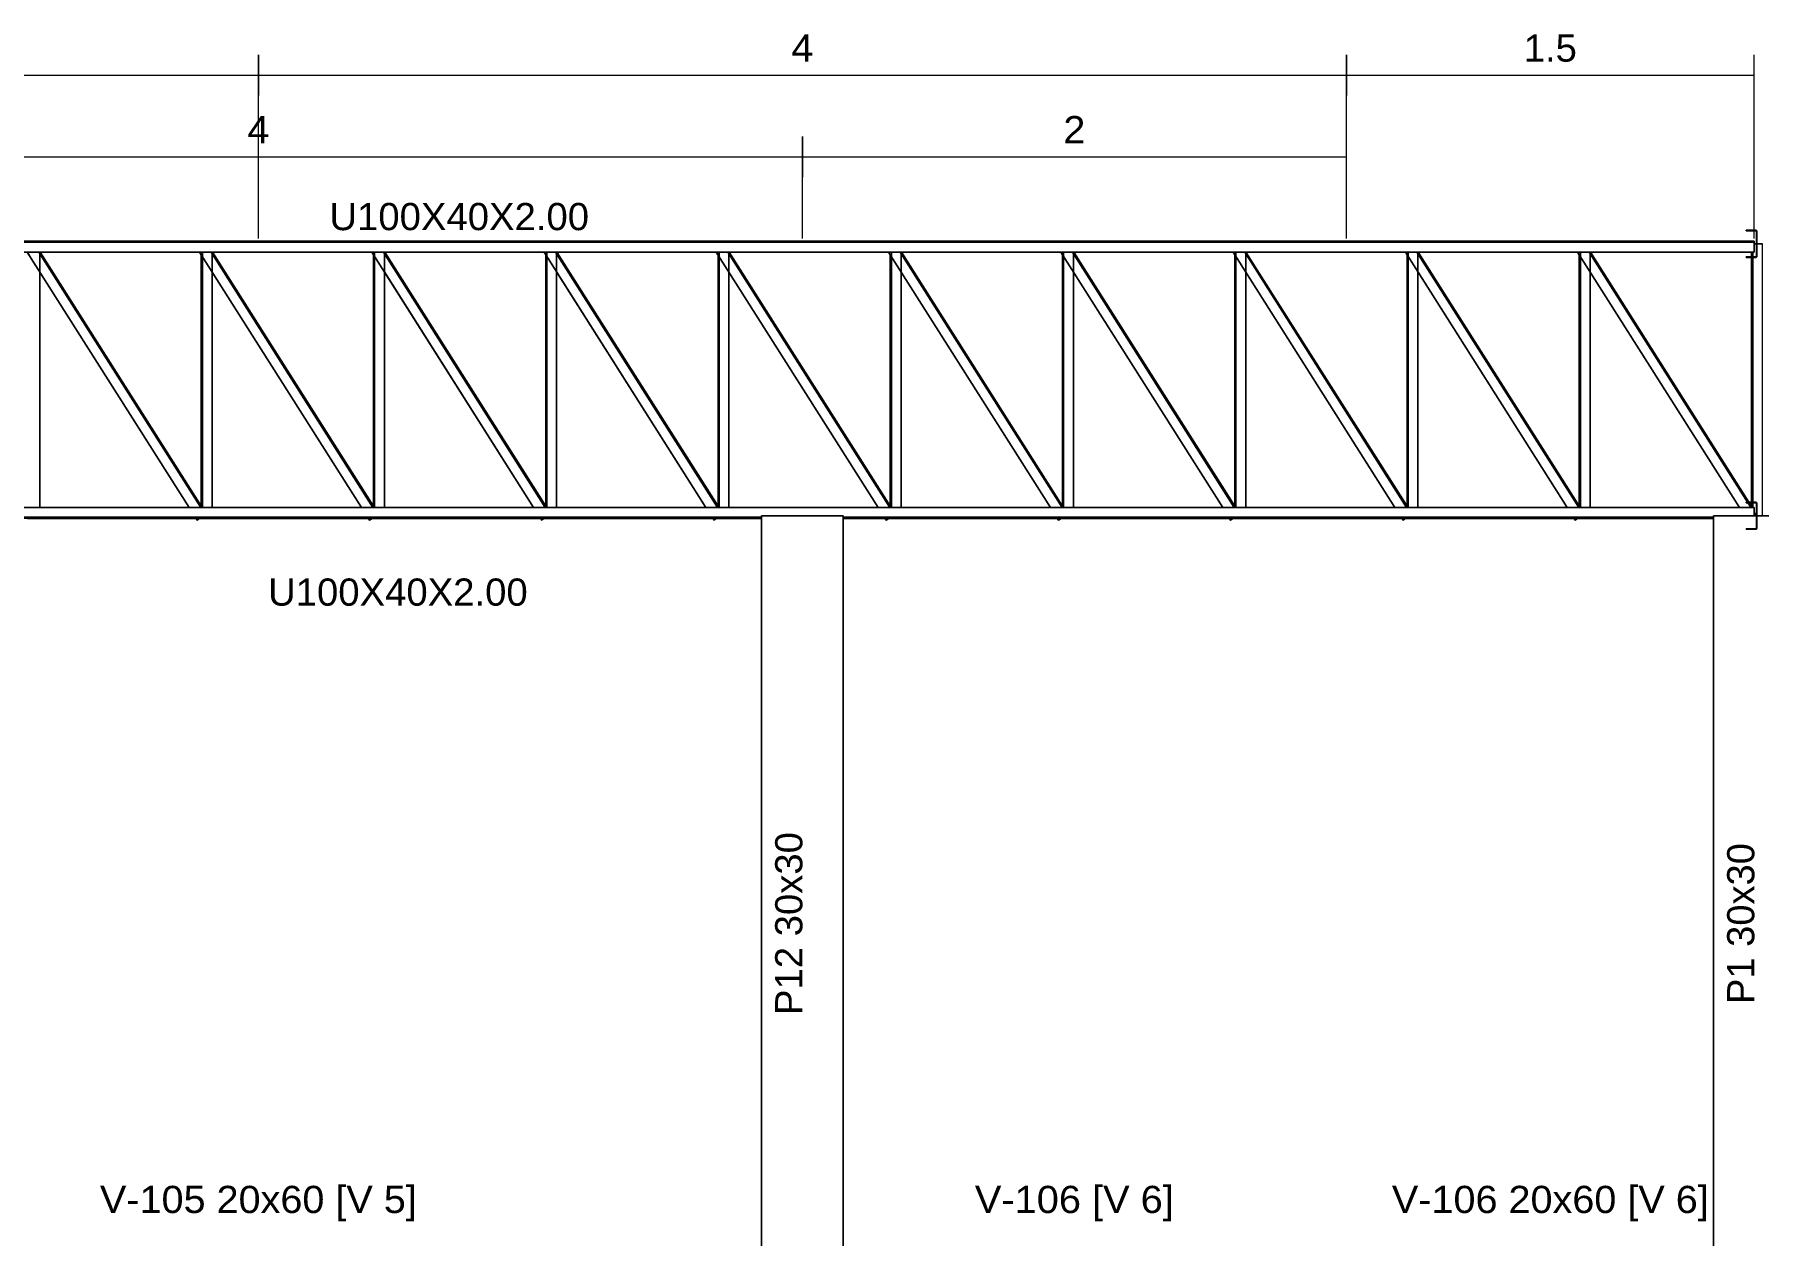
# Model space of a CAD drawing. Header units: millimetres. Extents: x 0 to 123, y 0 to 42.
# Drawn here: x 10.07 to 16.41, y 6.47 to 10.89 of the extents above; entities that cross this region are included whole.
import ezdxf
from ezdxf.enums import TextEntityAlignment as Align

# ---------------------------------------------------------------- set-up
doc = ezdxf.new("R2010")
doc.units = ezdxf.units.MM
for name, color, linetype, lineweight in [('BARRAS_DE_ACO', 7, 'Continuous', 0), ('BARRAS_DE_CONCRETO', 7, 'Continuous', 0), ('COTAS', 13, 'Continuous', 0), ('REFERENCIA_DAS_BARRAS', 2, 'Continuous', 0)]:
    doc.layers.add(name, color=color, linetype=linetype, lineweight=lineweight)
doc.styles.add('CYPETXT', font='arial.ttf', dxfattribs={"height": 0.2})

msp = doc.modelspace()

# ---------------------------------------------------------------- linework, layer by layer
at = {"layer": 'BARRAS_DE_ACO'}
for p, q in [((16.36182, 10.16804), (16.36182, 10.16604)), ((16.36182, 10.16604), (16.39782, 10.16604)), ((16.39782, 10.16604), (16.39859, 10.16589)), ((16.39859, 10.16589), (16.39923, 10.16546)), ((16.39859, 10.16589), (16.39923, 10.16546)), ((16.39923, 10.16546), (16.39967, 10.16481)), ((16.39923, 10.16546), (16.39967, 10.16481)), ((16.39967, 10.16481), (16.39982, 10.16404)), ((16.39967, 10.16481), (16.39982, 10.16404)), ((16.39982, 10.16404), (16.39982, 10.07204)), ((16.40152, 10.16557), (16.40065, 10.16687)), ((16.40182, 10.16404), (16.40152, 10.16557)), ((16.40182, 10.07204), (16.40182, 10.16404)), ((6.90182, 10.12782), (16.39204, 10.12782)), ((16.39204, 10.08782), (6.90182, 10.08782)), ((10.04238, 10.08782), (10.63744, 9.14826)), ((10.68005, 9.14826), (10.085, 10.08782)), ((10.085, 10.08782), (10.68005, 9.14826)), ((10.08866, 9.14826), (10.08866, 10.08782)), ((10.08866, 10.08782), (10.08866, 9.14826)), ((10.68317, 9.14863), (10.08866, 10.08732)), ((10.08866, 10.08732), (10.68317, 9.14863)), ((10.68187, 9.14826), (10.08866, 10.0849)), ((10.08866, 10.0849), (10.68187, 9.14826)), ((10.6823, 9.15162), (10.08937, 10.08782)), ((10.08937, 10.08782), (10.6823, 9.15162)), ((10.682, 9.15267), (10.08973, 10.08782)), ((10.08973, 10.08782), (10.682, 9.15267)), ((10.67572, 10.08782), (11.27077, 9.14826)), ((10.67572, 10.08782), (10.682, 10.07791)), ((10.67572, 10.08782), (10.682, 10.07791)), ((10.67572, 10.08782), (10.6823, 10.07743)), ((10.686, 9.14826), (10.686, 10.08782)), ((10.686, 10.08782), (10.686, 9.14826)), ((11.31339, 9.14826), (10.71833, 10.08782)), ((10.71833, 10.08782), (11.31339, 9.14826)), ((10.722, 9.14826), (10.722, 10.08782)), ((10.722, 10.08782), (10.722, 9.14826)), ((11.3165, 9.14863), (10.722, 10.08732)), ((10.722, 10.08732), (11.3165, 9.14863)), ((11.3152, 9.14826), (10.722, 10.0849)), ((10.722, 10.0849), (11.3152, 9.14826)), ((11.31563, 9.15162), (10.7227, 10.08782)), ((10.7227, 10.08782), (11.31563, 9.15162)), ((11.31533, 9.15267), (10.72306, 10.08782)), ((10.72306, 10.08782), (11.31533, 9.15267)), ((11.90411, 9.14826), (11.30905, 10.08782)), ((11.30905, 10.08782), (11.90411, 9.14826)), ((11.30905, 10.08782), (11.31533, 10.07791)), ((11.30905, 10.08782), (11.31533, 10.07791)), ((11.31933, 9.14826), (11.31933, 10.08782)), ((11.31933, 10.08782), (11.31933, 9.14826)), ((11.94672, 9.14826), (11.35166, 10.08782)), ((11.35166, 10.08782), (11.94672, 9.14826)), ((11.35533, 9.14826), (11.35533, 10.08782)), ((11.35533, 10.08782), (11.35533, 9.14826)), ((11.94983, 9.14863), (11.35533, 10.08732)), ((11.35533, 10.08732), (11.94983, 9.14863)), ((11.94853, 9.14826), (11.35533, 10.0849)), ((11.35533, 10.0849), (11.94853, 9.14826)), ((11.94897, 9.15162), (11.35604, 10.08782)), ((11.35604, 10.08782), (11.94897, 9.15162)), ((11.94866, 9.15267), (11.3564, 10.08782)), ((11.3564, 10.08782), (11.94866, 9.15267)), ((11.94238, 10.08782), (12.53744, 9.14826)), ((11.94238, 10.08782), (11.94866, 10.07791)), ((11.94238, 10.08782), (11.94866, 10.07791)), ((11.94238, 10.08782), (11.94897, 10.07743)), ((11.95266, 9.14826), (11.95266, 10.08782)), ((11.95266, 10.08782), (11.95266, 9.14826)), ((12.58005, 9.14826), (11.985, 10.08782)), ((11.985, 10.08782), (12.58005, 9.14826)), ((11.98866, 9.14826), (11.98866, 10.08782)), ((11.98866, 10.08782), (11.98866, 9.14826)), ((12.58317, 9.14863), (11.98866, 10.08732)), ((11.98866, 10.08732), (12.58317, 9.14863)), ((12.58187, 9.14826), (11.98866, 10.0849)), ((11.98866, 10.0849), (12.58187, 9.14826)), ((12.5823, 9.15162), (11.98937, 10.08782)), ((11.98937, 10.08782), (12.5823, 9.15162)), ((12.582, 9.15267), (11.98973, 10.08782)), ((11.98973, 10.08782), (12.582, 9.15267)), ((13.17077, 9.14826), (12.57572, 10.08782)), ((12.57572, 10.08782), (13.17077, 9.14826)), ((12.57572, 10.08782), (12.582, 10.07791)), ((12.57572, 10.08782), (12.582, 10.07791)), ((12.57572, 10.08782), (12.582, 10.07791)), ((12.586, 9.14826), (12.586, 10.08782)), ((12.586, 10.08782), (12.586, 9.14826)), ((13.21339, 9.14826), (12.61833, 10.08782)), ((12.61833, 10.08782), (13.21339, 9.14826)), ((12.622, 9.14826), (12.622, 10.08782)), ((12.622, 10.08782), (12.622, 9.14826)), ((13.2165, 9.14863), (12.622, 10.08732)), ((12.622, 10.08732), (13.2165, 9.14863)), ((13.2152, 9.14826), (12.622, 10.0849)), ((12.622, 10.0849), (13.2152, 9.14826)), ((13.21563, 9.15162), (12.6227, 10.08782)), ((12.6227, 10.08782), (13.21563, 9.15162)), ((13.21533, 9.15267), (12.62306, 10.08782)), ((12.62306, 10.08782), (13.21533, 9.15267)), ((13.80411, 9.14826), (13.20905, 10.08782)), ((13.20905, 10.08782), (13.80411, 9.14826)), ((13.21533, 10.07791), (13.20905, 10.08782)), ((13.21933, 9.14826), (13.21933, 10.08782)), ((13.21933, 10.08782), (13.21933, 9.14826)), ((13.84672, 9.14826), (13.25166, 10.08782)), ((13.25166, 10.08782), (13.84672, 9.14826)), ((13.25533, 9.14826), (13.25533, 10.08782)), ((13.25533, 10.08782), (13.25533, 9.14826)), ((13.84983, 9.14863), (13.25533, 10.08732)), ((13.25533, 10.08732), (13.84983, 9.14863)), ((13.84853, 9.14826), (13.25533, 10.0849)), ((13.25533, 10.0849), (13.84853, 9.14826)), ((13.84897, 9.15162), (13.25604, 10.08782)), ((13.25604, 10.08782), (13.84897, 9.15162)), ((13.84866, 9.15267), (13.2564, 10.08782)), ((13.2564, 10.08782), (13.84866, 9.15267)), ((14.43744, 9.14826), (13.84238, 10.08782)), ((13.84238, 10.08782), (14.43744, 9.14826)), ((13.84238, 10.08782), (13.84866, 10.07791)), ((13.84238, 10.08782), (13.84866, 10.07791)), ((13.85266, 9.14826), (13.85266, 10.08782)), ((13.85266, 10.08782), (13.85266, 9.14826)), ((14.48005, 9.14826), (13.885, 10.08782)), ((13.885, 10.08782), (14.48005, 9.14826)), ((13.88866, 9.14826), (13.88866, 10.08782)), ((13.88866, 10.08782), (13.88866, 9.14826)), ((14.48317, 9.14863), (13.88866, 10.08732)), ((13.88866, 10.08732), (14.48317, 9.14863)), ((14.48187, 9.14826), (13.88866, 10.0849)), ((13.88866, 10.0849), (14.48187, 9.14826)), ((14.4823, 9.15162), (13.88937, 10.08782)), ((13.88937, 10.08782), (14.4823, 9.15162)), ((14.482, 9.15267), (13.88973, 10.08782)), ((13.88973, 10.08782), (14.482, 9.15267)), ((15.07077, 9.14826), (14.47572, 10.08782)), ((14.47572, 10.08782), (15.07077, 9.14826)), ((14.47572, 10.08782), (14.482, 10.07791)), ((14.47572, 10.08782), (14.482, 10.07791)), ((14.486, 9.14826), (14.486, 10.08782)), ((14.486, 10.08782), (14.486, 9.14826)), ((15.11339, 9.14826), (14.51833, 10.08782)), ((14.51833, 10.08782), (15.11339, 9.14826)), ((14.522, 9.14826), (14.522, 10.08782)), ((14.522, 10.08782), (14.522, 9.14826)), ((15.1165, 9.14863), (14.522, 10.08732)), ((14.522, 10.08732), (15.1165, 9.14863)), ((15.1152, 9.14826), (14.522, 10.0849)), ((14.522, 10.0849), (15.1152, 9.14826)), ((15.11563, 9.15162), (14.5227, 10.08782)), ((14.5227, 10.08782), (15.11563, 9.15162)), ((15.11533, 9.15267), (14.52306, 10.08782)), ((14.52306, 10.08782), (15.11533, 9.15267)), ((15.10905, 10.08782), (15.70411, 9.14826)), ((15.10905, 10.08782), (15.1165, 10.07606)), ((15.11933, 9.14826), (15.11933, 10.08782)), ((15.11933, 10.08782), (15.11933, 9.14826)), ((15.74672, 9.14826), (15.15166, 10.08782)), ((15.15166, 10.08782), (15.74672, 9.14826)), ((15.15533, 9.14826), (15.15533, 10.08782)), ((15.15533, 10.08782), (15.15533, 9.14826)), ((15.74983, 9.14863), (15.15533, 10.08732)), ((15.15533, 10.08732), (15.74983, 9.14863)), ((15.74853, 9.14826), (15.15533, 10.0849)), ((15.15533, 10.0849), (15.74853, 9.14826)), ((15.74897, 9.15162), (15.15604, 10.08782)), ((15.15604, 10.08782), (15.74897, 9.15162)), ((15.74866, 9.15267), (15.1564, 10.08782)), ((15.1564, 10.08782), (15.74866, 9.15267)), ((15.74238, 10.08782), (16.33744, 9.14826)), ((15.74238, 10.08782), (15.74866, 10.07791)), ((15.74238, 10.08782), (15.74866, 10.07791)), ((15.74238, 10.08782), (15.7498, 10.07612)), ((15.75266, 9.14826), (15.75266, 10.08782)), ((15.75266, 10.08782), (15.75266, 9.14826)), ((16.36752, 9.16804), (15.785, 10.08782)), ((15.785, 10.08782), (16.36752, 9.16804)), ((15.78866, 9.14826), (15.78866, 10.08782)), ((15.78866, 10.08782), (15.78866, 9.14826)), ((16.37087, 9.16804), (15.78866, 10.08732)), ((15.78866, 10.08732), (16.37087, 9.16804)), ((16.36934, 9.16804), (15.78866, 10.0849)), ((15.78866, 10.0849), (16.36934, 9.16804)), ((16.3719, 9.16804), (15.78937, 10.08782)), ((15.78937, 10.08782), (16.3719, 9.16804)), ((16.37226, 9.16804), (15.78973, 10.08782)), ((15.78973, 10.08782), (16.37226, 9.16804)), ((16.382, 10.07004), (16.382, 10.08782)), ((16.382, 10.08782), (16.382, 10.07004)), ((16.3823, 10.07004), (16.3823, 10.08782)), ((16.3823, 10.08782), (16.3823, 10.07004)), ((16.38317, 10.07004), (16.38317, 10.08782)), ((16.38317, 10.08782), (16.38317, 10.07004)), ((16.38447, 10.07004), (16.38447, 10.08782)), ((16.38447, 10.08782), (16.38447, 10.07004)), ((16.386, 10.07004), (16.386, 10.08782)), ((16.386, 10.08782), (16.386, 10.07004)), ((16.39204, 10.12782), (16.39204, 10.12752)), ((16.39204, 10.12752), (16.39204, 10.12665)), ((16.39204, 10.12665), (16.39204, 10.12536)), ((16.39204, 10.12567), (16.39204, 10.12582)), ((16.39204, 10.12536), (16.39204, 10.12567)), ((16.39204, 10.12536), (16.39204, 10.12382)), ((16.39204, 10.12382), (16.39204, 10.12459)), ((16.39204, 10.12382), (16.39204, 10.12459)), ((16.39204, 10.12459), (16.39204, 10.12382)), ((16.39204, 10.12382), (16.39204, 10.08782)), ((16.39982, 10.11804), (16.39204, 10.11804)), ((16.39982, 10.11804), (16.39204, 10.11804)), ((16.39204, 10.11804), (16.39982, 10.11804)), ((16.39204, 10.11804), (16.39982, 10.11804)), ((16.39204, 10.11804), (16.39982, 10.11804)), ((16.40182, 10.11804), (16.422, 10.11804)), ((10.682, 9.15267), (10.682, 10.07791)), ((10.682, 10.07791), (10.682, 9.15267)), ((10.6823, 9.15162), (10.6823, 10.07743)), ((10.6823, 10.07743), (10.6823, 9.15162)), ((10.68317, 9.14863), (10.68317, 10.07606)), ((10.68317, 10.07606), (10.68317, 9.14863)), ((10.68317, 10.07606), (10.6857, 10.07207)), ((10.68447, 9.14826), (10.68447, 10.07401)), ((10.68447, 10.07401), (10.68447, 9.14826)), ((11.31533, 9.15267), (11.31533, 10.07791)), ((11.31533, 10.07791), (11.31533, 9.15267)), ((11.31563, 9.15162), (11.31563, 10.07743)), ((11.31563, 10.07743), (11.31563, 9.15162)), ((11.31563, 10.07743), (11.31595, 10.07693)), ((11.3165, 9.14863), (11.3165, 10.07606)), ((11.3165, 10.07606), (11.3165, 9.14863)), ((11.3178, 9.14826), (11.3178, 10.07401)), ((11.3178, 10.07401), (11.3178, 9.14826)), ((11.3178, 10.07401), (11.31903, 10.07207)), ((11.94866, 9.15267), (11.94866, 10.07791)), ((11.94866, 10.07791), (11.94866, 9.15267)), ((11.94897, 9.15162), (11.94897, 10.07743)), ((11.94897, 10.07743), (11.94897, 9.15162)), ((11.94983, 9.14863), (11.94983, 10.07606)), ((11.94983, 10.07606), (11.94983, 9.14863)), ((11.95113, 9.14826), (11.95113, 10.07401)), ((11.95113, 10.07401), (11.95113, 9.14826)), ((11.95113, 10.07401), (11.95236, 10.07207)), ((12.582, 9.15267), (12.582, 10.07791)), ((12.582, 10.07791), (12.582, 9.15267)), ((12.5823, 9.15162), (12.5823, 10.07743)), ((12.5823, 10.07743), (12.5823, 9.15162)), ((12.58317, 9.14863), (12.58317, 10.07606)), ((12.58317, 10.07606), (12.58317, 9.14863)), ((12.58447, 9.14826), (12.58447, 10.07401)), ((12.58447, 10.07401), (12.58447, 9.14826)), ((12.58447, 10.07401), (12.5857, 10.07207)), ((13.21533, 9.15267), (13.21533, 10.07791)), ((13.21533, 10.07791), (13.21533, 9.15267)), ((13.21563, 9.15162), (13.21563, 10.07743)), ((13.21563, 10.07743), (13.21563, 9.15162)), ((13.21647, 10.07612), (13.2165, 10.07606)), ((13.2165, 9.14863), (13.2165, 10.07606)), ((13.2165, 10.07606), (13.2165, 9.14863)), ((13.21774, 10.0741), (13.2178, 10.07401)), ((13.2178, 9.14826), (13.2178, 10.07401)), ((13.2178, 10.07401), (13.2178, 9.14826)), ((13.84866, 9.15267), (13.84866, 10.07791)), ((13.84866, 10.07791), (13.84866, 9.15267)), ((13.84897, 9.15162), (13.84897, 10.07743)), ((13.84897, 10.07743), (13.84897, 9.15162)), ((13.8498, 10.07612), (13.84983, 10.07606)), ((13.84983, 9.14863), (13.84983, 10.07606)), ((13.84983, 10.07606), (13.84983, 9.14863)), ((13.85108, 10.0741), (13.85113, 10.07401)), ((13.85113, 9.14826), (13.85113, 10.07401)), ((13.85113, 10.07401), (13.85113, 9.14826)), ((14.482, 9.15267), (14.482, 10.07791)), ((14.482, 10.07791), (14.482, 9.15267)), ((14.4823, 9.15162), (14.4823, 10.07743)), ((14.4823, 10.07743), (14.4823, 9.15162)), ((14.48313, 10.07612), (14.48317, 10.07606)), ((14.48317, 9.14863), (14.48317, 10.07606)), ((14.48317, 10.07606), (14.48317, 9.14863)), ((14.48441, 10.0741), (14.4857, 10.07207)), ((14.48447, 9.14826), (14.48447, 10.07401)), ((14.48447, 10.07401), (14.48447, 9.14826)), ((15.11533, 9.15267), (15.11533, 10.07791)), ((15.11533, 10.07791), (15.11533, 9.15267)), ((15.11563, 9.15162), (15.11563, 10.07743)), ((15.11563, 10.07743), (15.11563, 9.15162)), ((15.1165, 9.14863), (15.1165, 10.07606)), ((15.1165, 10.07606), (15.1165, 9.14863)), ((15.11774, 10.0741), (15.1178, 10.07401)), ((15.1178, 9.14826), (15.1178, 10.07401)), ((15.1178, 10.07401), (15.1178, 9.14826)), ((15.74866, 9.15267), (15.74866, 10.07791)), ((15.74866, 10.07791), (15.74866, 9.15267)), ((15.74897, 9.15162), (15.74897, 10.07743)), ((15.74897, 10.07743), (15.74897, 9.15162)), ((15.74983, 9.14863), (15.74983, 10.07606)), ((15.74983, 10.07606), (15.74983, 9.14863)), ((15.74983, 10.07606), (15.75113, 10.07401)), ((15.75113, 9.14826), (15.75113, 10.07401)), ((15.75113, 10.07401), (15.75113, 9.14826)), ((16.36182, 10.07004), (16.36182, 10.06804)), ((16.39782, 10.07004), (16.36182, 10.07004)), ((16.382, 9.16804), (16.382, 10.06804)), ((16.382, 10.06804), (16.382, 9.16804)), ((16.3823, 9.16804), (16.3823, 10.06804)), ((16.3823, 10.06804), (16.3823, 9.16804)), ((16.38317, 9.16804), (16.38317, 10.06804)), ((16.38317, 10.06804), (16.38317, 9.16804)), ((16.38447, 9.16804), (16.38447, 10.06804)), ((16.38447, 10.06804), (16.38447, 9.16804)), ((16.386, 9.16804), (16.386, 10.06804)), ((16.386, 10.06804), (16.386, 9.16804)), ((16.39859, 10.07019), (16.39782, 10.07004)), ((16.39923, 10.07063), (16.39859, 10.07019)), ((16.39859, 10.07019), (16.39919, 10.0706)), ((16.39967, 10.07128), (16.39923, 10.07063)), ((16.39923, 10.07063), (16.39964, 10.07124)), ((16.39935, 10.06835), (16.40065, 10.06921)), ((16.39943, 10.0684), (16.40065, 10.06921)), ((16.39982, 10.07204), (16.39967, 10.07128)), ((16.40065, 10.06921), (16.40152, 10.07051)), ((16.4007, 10.0693), (16.40152, 10.07051)), ((16.40152, 10.07051), (16.40182, 10.07204)), ((11.27077, 9.14826), (10.722, 10.01475)), ((11.35533, 10.01475), (11.90411, 9.14826)), ((11.90411, 9.14826), (11.35533, 10.01475)), ((11.35533, 10.01475), (11.90411, 9.14826)), ((11.35533, 10.01475), (11.90411, 9.14826)), ((11.35533, 10.01475), (11.90411, 9.14826)), ((11.35533, 10.01475), (11.90411, 9.14826)), ((12.53744, 9.14826), (11.98866, 10.01475)), ((13.80411, 9.14826), (13.25533, 10.01475)), ((14.43744, 9.14826), (13.88866, 10.01475)), ((15.07077, 9.14826), (14.522, 10.01475)), ((6.90182, 9.14826), (16.39204, 9.14826)), ((10.68229, 9.15165), (10.6823, 9.15162)), ((10.68315, 9.14871), (10.68317, 9.14863)), ((11.31563, 9.15165), (11.31563, 9.15162)), ((11.31648, 9.14871), (11.3165, 9.14863)), ((11.94896, 9.15165), (11.94897, 9.15162)), ((11.94981, 9.14871), (11.94983, 9.14863)), ((12.58229, 9.15165), (12.5823, 9.15162)), ((12.58315, 9.14871), (12.58317, 9.14863)), ((13.21563, 9.15165), (13.21563, 9.15162)), ((13.21648, 9.14871), (13.2165, 9.14863)), ((13.84896, 9.15165), (13.84897, 9.15162)), ((13.84981, 9.14871), (13.84983, 9.14863)), ((14.48229, 9.15165), (14.4823, 9.15162)), ((14.48315, 9.14871), (14.48317, 9.14863)), ((15.11563, 9.15165), (15.11563, 9.15162)), ((15.11648, 9.14871), (15.1165, 9.14863)), ((15.74896, 9.15165), (15.74897, 9.15162)), ((15.74981, 9.14871), (15.74983, 9.14863)), ((16.36182, 9.16804), (16.36182, 9.16604)), ((16.36182, 9.16604), (16.39782, 9.16604)), ((16.38005, 9.14826), (16.36879, 9.16604)), ((16.36879, 9.16604), (16.38005, 9.14826)), ((16.38187, 9.14826), (16.3706, 9.16604)), ((16.3706, 9.16604), (16.38187, 9.14826)), ((16.38317, 9.14863), (16.37214, 9.16604)), ((16.37214, 9.16604), (16.38317, 9.14863)), ((16.3823, 9.15162), (16.37317, 9.16604)), ((16.37317, 9.16604), (16.3823, 9.15162)), ((16.382, 9.15267), (16.37353, 9.16604)), ((16.382, 9.15267), (16.37353, 9.16604)), ((16.37353, 9.16604), (16.382, 9.15267)), ((16.37353, 9.16604), (16.382, 9.15267)), ((16.382, 9.15267), (16.382, 9.16604)), ((16.382, 9.16604), (16.382, 9.15267)), ((16.38229, 9.15165), (16.3823, 9.15162)), ((16.3823, 9.15162), (16.3823, 9.16604)), ((16.3823, 9.16604), (16.3823, 9.15162)), ((16.38315, 9.14871), (16.38317, 9.14863)), ((16.38317, 9.14863), (16.38317, 9.16604)), ((16.38317, 9.16604), (16.38317, 9.14863)), ((16.38447, 9.14826), (16.38447, 9.16604)), ((16.38447, 9.16604), (16.38447, 9.14826)), ((16.386, 9.14826), (16.386, 9.16604)), ((16.386, 9.16604), (16.386, 9.14826)), ((16.39204, 9.14826), (16.39204, 9.11804)), ((16.39204, 9.12934), (16.39714, 9.12128)), ((16.39782, 9.16604), (16.39859, 9.16589)), ((16.39859, 9.16589), (16.39923, 9.16546)), ((16.39863, 9.16586), (16.39923, 9.16546)), ((16.39923, 9.16546), (16.39967, 9.16481)), ((16.39967, 9.16481), (16.39982, 9.16404)), ((16.39982, 9.16404), (16.39982, 9.07204)), ((16.40152, 9.16557), (16.40065, 9.16687)), ((16.40182, 9.16404), (16.40152, 9.16557)), ((16.40152, 9.16557), (16.4018, 9.16414)), ((16.40182, 9.07204), (16.40182, 9.16404)), ((9.04204, 9.11226), (12.74204, 9.11226)), ((12.74204, 9.11226), (9.04204, 9.11226)), ((9.04204, 9.11073), (12.74204, 9.11073)), ((12.74204, 9.11073), (9.04204, 9.11073)), ((9.04204, 9.10943), (12.74204, 9.10943)), ((12.74204, 9.10943), (9.04204, 9.10943)), ((9.04204, 9.10857), (12.74204, 9.10857)), ((12.74204, 9.10857), (9.04204, 9.10857)), ((10.04326, 9.10826), (10.66277, 9.10826)), ((10.66277, 9.10826), (10.04326, 9.10826)), ((10.66673, 9.10201), (10.66258, 9.10856)), ((10.66258, 9.10856), (10.66673, 9.10201)), ((10.66673, 9.10201), (10.66277, 9.10826)), ((10.66277, 9.10826), (10.66673, 9.10201)), ((10.66277, 9.10826), (10.66673, 9.10201)), ((10.66277, 9.10826), (10.66673, 9.10201)), ((10.66277, 9.10826), (10.66673, 9.10201)), ((10.67707, 9.10856), (10.66673, 9.10201)), ((10.67659, 9.10826), (10.67686, 9.10843)), ((10.67659, 9.10826), (11.29611, 9.10826)), ((11.29611, 9.10826), (10.67659, 9.10826)), ((11.30006, 9.10201), (11.29592, 9.10856)), ((11.29592, 9.10856), (11.30006, 9.10201)), ((11.30006, 9.10201), (11.3104, 9.10856)), ((11.3104, 9.10856), (11.30006, 9.10201)), ((11.30006, 9.10201), (11.30993, 9.10826)), ((11.30006, 9.10201), (11.30993, 9.10826)), ((11.30006, 9.10201), (11.30993, 9.10826)), ((11.30993, 9.10826), (11.92944, 9.10826)), ((11.92944, 9.10826), (11.30993, 9.10826)), ((11.9334, 9.10201), (11.92925, 9.10856)), ((11.92925, 9.10856), (11.9334, 9.10201)), ((11.9334, 9.10201), (11.94373, 9.10856)), ((11.94373, 9.10856), (11.9334, 9.10201)), ((11.94326, 9.10826), (11.94352, 9.10843)), ((11.94326, 9.10826), (12.56277, 9.10826)), ((12.56277, 9.10826), (11.94326, 9.10826)), ((12.56673, 9.10201), (12.56258, 9.10856)), ((12.56258, 9.10856), (12.56673, 9.10201)), ((12.56673, 9.10201), (12.57707, 9.10856)), ((12.57707, 9.10856), (12.56673, 9.10201)), ((12.57659, 9.10826), (12.74204, 9.10826)), ((12.74204, 9.10826), (12.57659, 9.10826)), ((12.57679, 9.10838), (12.57686, 9.10843)), ((13.04204, 9.11226), (16.24204, 9.11226)), ((16.24204, 9.11226), (13.04204, 9.11226)), ((13.04204, 9.11073), (16.24204, 9.11073)), ((16.24204, 9.11073), (13.04204, 9.11073)), ((13.04204, 9.10943), (16.24204, 9.10943)), ((16.24204, 9.10943), (13.04204, 9.10943)), ((13.04204, 9.10857), (16.24204, 9.10857)), ((16.24204, 9.10857), (13.04204, 9.10857)), ((13.04204, 9.10826), (13.19611, 9.10826)), ((13.19611, 9.10826), (13.04204, 9.10826)), ((13.20006, 9.10201), (13.19592, 9.10856)), ((13.19592, 9.10856), (13.20006, 9.10201)), ((13.20006, 9.10201), (13.19611, 9.10826)), ((13.20006, 9.10201), (13.2104, 9.10856)), ((13.2104, 9.10856), (13.20006, 9.10201)), ((13.20006, 9.10201), (13.21019, 9.10843)), ((13.20006, 9.10201), (13.20993, 9.10826)), ((13.20006, 9.10201), (13.20993, 9.10826)), ((13.20993, 9.10826), (13.82944, 9.10826)), ((13.82944, 9.10826), (13.20993, 9.10826)), ((13.8334, 9.10201), (13.82925, 9.10856)), ((13.82925, 9.10856), (13.8334, 9.10201)), ((13.8334, 9.10201), (13.82944, 9.10826)), ((13.8334, 9.10201), (13.84373, 9.10856)), ((13.84373, 9.10856), (13.8334, 9.10201)), ((13.8334, 9.10201), (13.84326, 9.10826)), ((13.8334, 9.10201), (13.84326, 9.10826)), ((13.8334, 9.10201), (13.84326, 9.10826)), ((13.84326, 9.10826), (14.46277, 9.10826)), ((14.46277, 9.10826), (13.84326, 9.10826)), ((14.46673, 9.10201), (14.46258, 9.10856)), ((14.46258, 9.10856), (14.46673, 9.10201)), ((14.46673, 9.10201), (14.46277, 9.10826)), ((14.46277, 9.10826), (14.46673, 9.10201)), ((14.47707, 9.10856), (14.46673, 9.10201)), ((14.46673, 9.10201), (14.47669, 9.10832)), ((14.46673, 9.10201), (14.47659, 9.10826)), ((14.47659, 9.10826), (15.09611, 9.10826)), ((15.09611, 9.10826), (14.47659, 9.10826)), ((15.10006, 9.10201), (15.09592, 9.10856)), ((15.09592, 9.10856), (15.10006, 9.10201)), ((15.10006, 9.10201), (15.1104, 9.10856)), ((15.1104, 9.10856), (15.10006, 9.10201)), ((15.10006, 9.10201), (15.10999, 9.1083)), ((15.10006, 9.10201), (15.10993, 9.10826)), ((15.10006, 9.10201), (15.10993, 9.10826)), ((15.10993, 9.10826), (15.72944, 9.10826)), ((15.72944, 9.10826), (15.10993, 9.10826)), ((15.7334, 9.10201), (15.72925, 9.10856)), ((15.72925, 9.10856), (15.7334, 9.10201)), ((15.72944, 9.10826), (15.7334, 9.10201)), ((15.72944, 9.10826), (15.7334, 9.10201)), ((15.72944, 9.10826), (15.7334, 9.10201)), ((15.74373, 9.10856), (15.7334, 9.10201)), ((15.74326, 9.10826), (16.24204, 9.10826)), ((16.24204, 9.10826), (15.74326, 9.10826)), ((16.36182, 9.07004), (16.36182, 9.06804)), ((16.39782, 9.07004), (16.36182, 9.07004)), ((16.39714, 9.12128), (16.39204, 9.11804)), ((16.39204, 9.11804), (16.39982, 9.11804)), ((16.39204, 9.11804), (16.39982, 9.11804)), ((16.39204, 9.11804), (16.39982, 9.11804)), ((16.39204, 9.11804), (16.39982, 9.11804)), ((16.39859, 9.07019), (16.39782, 9.07004)), ((16.39782, 9.07004), (16.39843, 9.07016)), ((16.39813, 9.0681), (16.39935, 9.06835)), ((16.39923, 9.07063), (16.39859, 9.07019)), ((16.39967, 9.07128), (16.39923, 9.07063)), ((16.39935, 9.06835), (16.40065, 9.06921)), ((16.39961, 9.06852), (16.40065, 9.06921)), ((16.39982, 9.07204), (16.39967, 9.07128)), ((16.40065, 9.06921), (16.40152, 9.07051)), ((16.40082, 9.06947), (16.40152, 9.07051)), ((16.40152, 9.07051), (16.40182, 9.07204)), ((16.40158, 9.07082), (16.40182, 9.07204))]:
    msp.add_line(p, q, dxfattribs=at)
for points in [[(16.39859, 10.16589), (16.39782, 10.16604), (16.36182, 10.16604), (16.36182, 10.16804), (16.39782, 10.16804), (16.39935, 10.16774), (16.40065, 10.16687), (16.40152, 10.16557), (16.40182, 10.16404), (16.40182, 10.07204), (16.40152, 10.07051), (16.40065, 10.06921), (16.39935, 10.06835), (16.39782, 10.06804), (16.36182, 10.06804), (16.36182, 10.07004), (16.39782, 10.07004)], [(16.40065, 10.16687), (16.39935, 10.16774), (16.39782, 10.16804), (16.36182, 10.16804)], [(16.39782, 10.07004), (16.39859, 10.07019), (16.39923, 10.07063), (16.39967, 10.07128), (16.39982, 10.07204), (16.39982, 10.16404), (16.39967, 10.16481), (16.39982, 10.16404)], [(6.90182, 10.12752), (16.39204, 10.12752), (16.39204, 10.12782), (6.90182, 10.12782)], [(6.90182, 10.12665), (16.39204, 10.12665), (16.39204, 10.12752), (6.90182, 10.12752)], [(6.90182, 10.12536), (16.39204, 10.12536), (16.39204, 10.12665), (6.90182, 10.12665)], [(6.90182, 10.12382), (16.39204, 10.12382), (16.39204, 10.12536), (6.90182, 10.12536)], [(6.90182, 10.08782), (16.39204, 10.08782), (16.39204, 10.12382), (6.90182, 10.12382)], [(10.63744, 9.14826), (10.04238, 10.08782), (10.04897, 10.07743)], [(11.27077, 9.14826), (10.67572, 10.08782), (10.6823, 10.07743)], [(12.53744, 9.14826), (11.94238, 10.08782), (11.94897, 10.07743)], [(15.70411, 9.14826), (15.10905, 10.08782), (15.11563, 10.07743)], [(16.33744, 9.14826), (15.74238, 10.08782), (15.74897, 10.07743)], [(16.39982, 10.11804), (16.39204, 10.11804), (16.39982, 10.11804), (16.39204, 10.11804)], [(16.422, 9.11804), (16.422, 10.11804), (16.40182, 10.11804)], [(16.36182, 10.06804), (16.39782, 10.06804), (16.39935, 10.06835)], [(16.39204, 9.11804), (16.39204, 9.14826), (6.90182, 9.14826)], [(10.68229, 9.15165), (10.68201, 9.15263), (10.682, 9.15267)], [(10.68315, 9.14871), (10.68233, 9.15152), (10.6823, 9.15162)], [(10.68327, 9.14826), (10.68321, 9.14849), (10.68317, 9.14863)], [(11.31563, 9.15165), (11.31534, 9.15263), (11.31533, 9.15267)], [(11.31648, 9.14871), (11.31566, 9.15152), (11.31563, 9.15162)], [(11.31661, 9.14826), (11.31654, 9.14849), (11.3165, 9.14863)], [(11.94896, 9.15165), (11.94867, 9.15263), (11.94866, 9.15267)], [(11.94981, 9.14871), (11.949, 9.15152), (11.94897, 9.15162)], [(11.94994, 9.14826), (11.94987, 9.14849), (11.94983, 9.14863)], [(12.58229, 9.15165), (12.58201, 9.15263), (12.582, 9.15267)], [(12.58315, 9.14871), (12.58233, 9.15152), (12.5823, 9.15162)], [(12.58327, 9.14826), (12.58321, 9.14849), (12.58317, 9.14863)], [(13.21563, 9.15165), (13.21534, 9.15263), (13.21533, 9.15267)], [(13.21648, 9.14871), (13.21566, 9.15152), (13.21563, 9.15162)], [(13.21661, 9.14826), (13.21654, 9.14849), (13.2165, 9.14863)], [(13.84896, 9.15165), (13.84867, 9.15263), (13.84866, 9.15267)], [(13.84981, 9.14871), (13.849, 9.15152), (13.84897, 9.15162)], [(13.84994, 9.14826), (13.84987, 9.14849), (13.84983, 9.14863)], [(14.48229, 9.15165), (14.48201, 9.15263), (14.482, 9.15267)], [(14.48315, 9.14871), (14.48233, 9.15152), (14.4823, 9.15162)], [(14.48327, 9.14826), (14.48321, 9.14849), (14.48317, 9.14863)], [(15.11563, 9.15165), (15.11534, 9.15263), (15.11533, 9.15267)], [(15.11648, 9.14871), (15.11566, 9.15152), (15.11563, 9.15162)], [(15.11661, 9.14826), (15.11654, 9.14849), (15.1165, 9.14863)], [(15.74896, 9.15165), (15.74867, 9.15263), (15.74866, 9.15267)], [(15.74981, 9.14871), (15.749, 9.15152), (15.74897, 9.15162)], [(15.74994, 9.14826), (15.74987, 9.14849), (15.74983, 9.14863)], [(16.40065, 9.16687), (16.39935, 9.16774), (16.39782, 9.16804), (16.36182, 9.16804)], [(16.38229, 9.15165), (16.38201, 9.15263), (16.382, 9.15267)], [(16.38315, 9.14871), (16.38233, 9.15152), (16.3823, 9.15162)], [(16.38327, 9.14826), (16.38321, 9.14849), (16.38317, 9.14863)], [(16.39204, 9.11804), (16.39714, 9.12128), (16.39204, 9.12934)], [(10.67707, 9.10856), (10.66286, 9.10856), (10.66258, 9.10856)], [(10.66277, 9.10826), (10.66673, 9.10201), (10.67707, 9.10856)], [(11.3104, 9.10856), (11.29619, 9.10856), (11.29592, 9.10856)], [(11.30006, 9.10201), (11.30993, 9.10826), (11.30006, 9.10201), (11.30993, 9.10826)], [(11.94373, 9.10856), (11.92953, 9.10856), (11.92925, 9.10856)], [(12.57707, 9.10856), (12.56286, 9.10856), (12.56258, 9.10856)], [(13.2104, 9.10856), (13.19619, 9.10856), (13.19592, 9.10856)], [(13.20006, 9.10201), (13.20993, 9.10826), (13.20006, 9.10201), (13.20993, 9.10826)], [(13.84373, 9.10856), (13.82953, 9.10856), (13.82925, 9.10856)], [(13.8334, 9.10201), (13.84326, 9.10826), (13.8334, 9.10201), (13.84326, 9.10826)], [(14.47707, 9.10856), (14.46286, 9.10856), (14.46258, 9.10856)], [(14.46277, 9.10826), (14.46673, 9.10201), (14.47707, 9.10856)], [(14.46277, 9.10826), (14.46673, 9.10201), (14.47659, 9.10826)], [(14.46277, 9.10826), (14.46673, 9.10201), (14.47659, 9.10826)], [(14.46277, 9.10826), (14.46673, 9.10201), (14.47659, 9.10826)], [(15.1104, 9.10856), (15.09619, 9.10856), (15.09592, 9.10856)], [(15.10006, 9.10201), (15.10993, 9.10826), (15.10006, 9.10201), (15.10993, 9.10826)], [(15.74373, 9.10856), (15.72953, 9.10856), (15.72925, 9.10856)], [(15.72944, 9.10826), (15.7334, 9.10201), (15.74373, 9.10856)], [(16.36182, 9.06804), (16.39782, 9.06804), (16.39935, 9.06835)]]:
    msp.add_lwpolyline(points, dxfattribs=at)
for points in [[(16.39923, 10.16546), (16.39859, 10.16589), (16.39923, 10.16546)], [(16.39967, 10.16481), (16.39923, 10.16546), (16.39967, 10.16481)], [(10.682, 9.15267), (10.08973, 10.08782), (10.682, 9.15267)], [(10.682, 10.07791), (10.67572, 10.08782), (10.682, 10.07791)], [(11.31533, 10.07791), (11.30905, 10.08782), (11.31533, 10.07791)], [(11.94866, 10.07791), (11.94238, 10.08782), (11.94866, 10.07791)], [(13.84866, 10.07791), (13.84238, 10.08782), (13.84866, 10.07791)], [(14.482, 10.07791), (14.47572, 10.08782), (14.482, 10.07791)], [(15.74866, 10.07791), (15.74238, 10.08782), (15.74866, 10.07791)], [(16.39204, 10.12536), (16.39204, 10.12567), (16.39204, 10.12582), (16.39204, 10.12567), (16.39204, 10.12536)], [(16.39782, 9.07004), (16.39859, 9.07019), (16.39923, 9.07063), (16.39967, 9.07128), (16.39982, 9.07204), (16.39982, 9.16404), (16.39967, 9.16481), (16.39923, 9.16546), (16.39859, 9.16589), (16.39782, 9.16604), (16.36182, 9.16604), (16.36182, 9.16804), (16.39782, 9.16804), (16.39935, 9.16774), (16.40065, 9.16687), (16.40152, 9.16557), (16.40182, 9.16404), (16.40182, 9.07204), (16.40152, 9.07051), (16.40065, 9.06921), (16.39935, 9.06835), (16.39782, 9.06804), (16.36182, 9.06804), (16.36182, 9.07004), (16.39782, 9.07004)], [(15.7334, 9.10201), (15.72944, 9.10826), (15.7334, 9.10201)], [(16.39204, 9.11804), (16.39982, 9.11804), (16.39204, 9.11804), (16.39982, 9.11804), (16.39204, 9.11804)]]:
    msp.add_lwpolyline(points, close=True, dxfattribs=at)
at = {"layer": 'BARRAS_DE_CONCRETO'}
for p, q in [((12.74204, 3.11804), (12.74204, 9.11804)), ((12.74204, 9.11804), (13.04204, 9.11804)), ((13.04204, 9.11804), (13.04204, 3.11804)), ((16.24204, 3.11804), (16.24204, 9.11804)), ((16.24204, 9.11804), (16.39982, 9.11804)), ((16.39982, 9.11804), (16.39204, 9.11804)), ((16.39204, 9.11804), (16.39982, 9.11804)), ((16.40182, 9.11804), (16.54204, 9.11804))]:
    msp.add_line(p, q, dxfattribs=at)
msp.add_lwpolyline([(12.74204, 3.11804), (13.04204, 3.11804), (13.04204, 9.11804), (12.74204, 9.11804), (12.74204, 3.11804)], close=True, dxfattribs=at)
for points in [[(16.24204, 3.11804), (16.54204, 3.11804), (16.54204, 9.11804), (16.40182, 9.11804)], [(16.39982, 9.11804), (16.24204, 9.11804), (16.24204, 3.11804)]]:
    msp.add_lwpolyline(points, dxfattribs=at)
at = {"layer": 'COTAS'}
for p, q in [((10.89204, 10.66304), (10.89204, 10.81304)), ((10.89204, 10.81304), (10.89204, 10.66304)), ((14.89204, 10.66304), (14.89204, 10.81304)), ((14.89204, 10.81304), (14.89204, 10.66304)), ((16.39204, 10.66304), (16.39204, 10.81304)), ((6.89204, 10.73804), (10.89204, 10.73804)), ((10.89204, 10.73804), (14.89204, 10.73804)), ((10.89204, 10.13804), (10.89204, 10.73804)), ((14.89204, 10.73804), (16.39204, 10.73804)), ((14.89204, 10.13804), (14.89204, 10.73804)), ((16.39204, 10.13804), (16.39204, 10.73804)), ((12.89204, 10.36304), (12.89204, 10.51304)), ((12.89204, 10.51304), (12.89204, 10.36304)), ((14.89204, 10.36304), (14.89204, 10.51304)), ((8.89204, 10.43804), (12.89204, 10.43804)), ((12.89204, 10.43804), (14.89204, 10.43804)), ((12.89204, 10.13804), (12.89204, 10.43804))]:
    msp.add_line(p, q, dxfattribs=at)

# ---------------------------------------------------------------- texts
at = {"layer": 'COTAS', "style": 'CYPETXT'}
for s, width, p, p2 in [('4', 1.042546, (12.85154, 10.78804), (12.93254, 10.78804)), ('1.5', 1.00411, (15.54454, 10.78804), (15.73954, 10.78804)), ('4', 1.042546, (10.85154, 10.48804), (10.93254, 10.48804)), ('2', 1.042546, (13.85154, 10.48804), (13.93254, 10.48804))]:
    msp.add_text(s, height=0.1, dxfattribs=dict(at, width=width)).set_placement(p, p2, align=Align.FIT)
at = {"layer": 'REFERENCIA_DAS_BARRAS', "color": 1, "style": 'CYPETXT'}
for s, width, p, p2 in [('U100X40X2.00', 1.007497, (11.15312, 10.1683), (12.10784, 10.1683)), ('U100X40X2.00', 1.007497, (10.92759, 8.78721), (11.88231, 8.78721)), ('V-105 20x60 [V 5]', 1.041689, (10.30952, 6.55345), (11.47449, 6.55345)), ('V-106 [V 6]', 1.046462, (13.52629, 6.55345), (14.25767, 6.55345)), ('V-106 20x60 [V 6]', 1.041689, (15.05952, 6.55345), (16.22449, 6.55345))]:
    msp.add_text(s, height=0.1, dxfattribs=dict(at, width=width)).set_placement(p, p2, align=Align.FIT)
for s, width, p, p2 in [('P12 30x30', 1.007024, (12.89204, 7.28171), (12.89204, 7.95441)), ('P1 30x30', 1.002386, (16.39204, 7.3222), (16.39204, 7.91393))]:
    msp.add_text(s, height=0.1, rotation=90, dxfattribs=dict(at, width=width)).set_placement(p, p2, align=Align.FIT)

doc.saveas('drawing.dxf')
